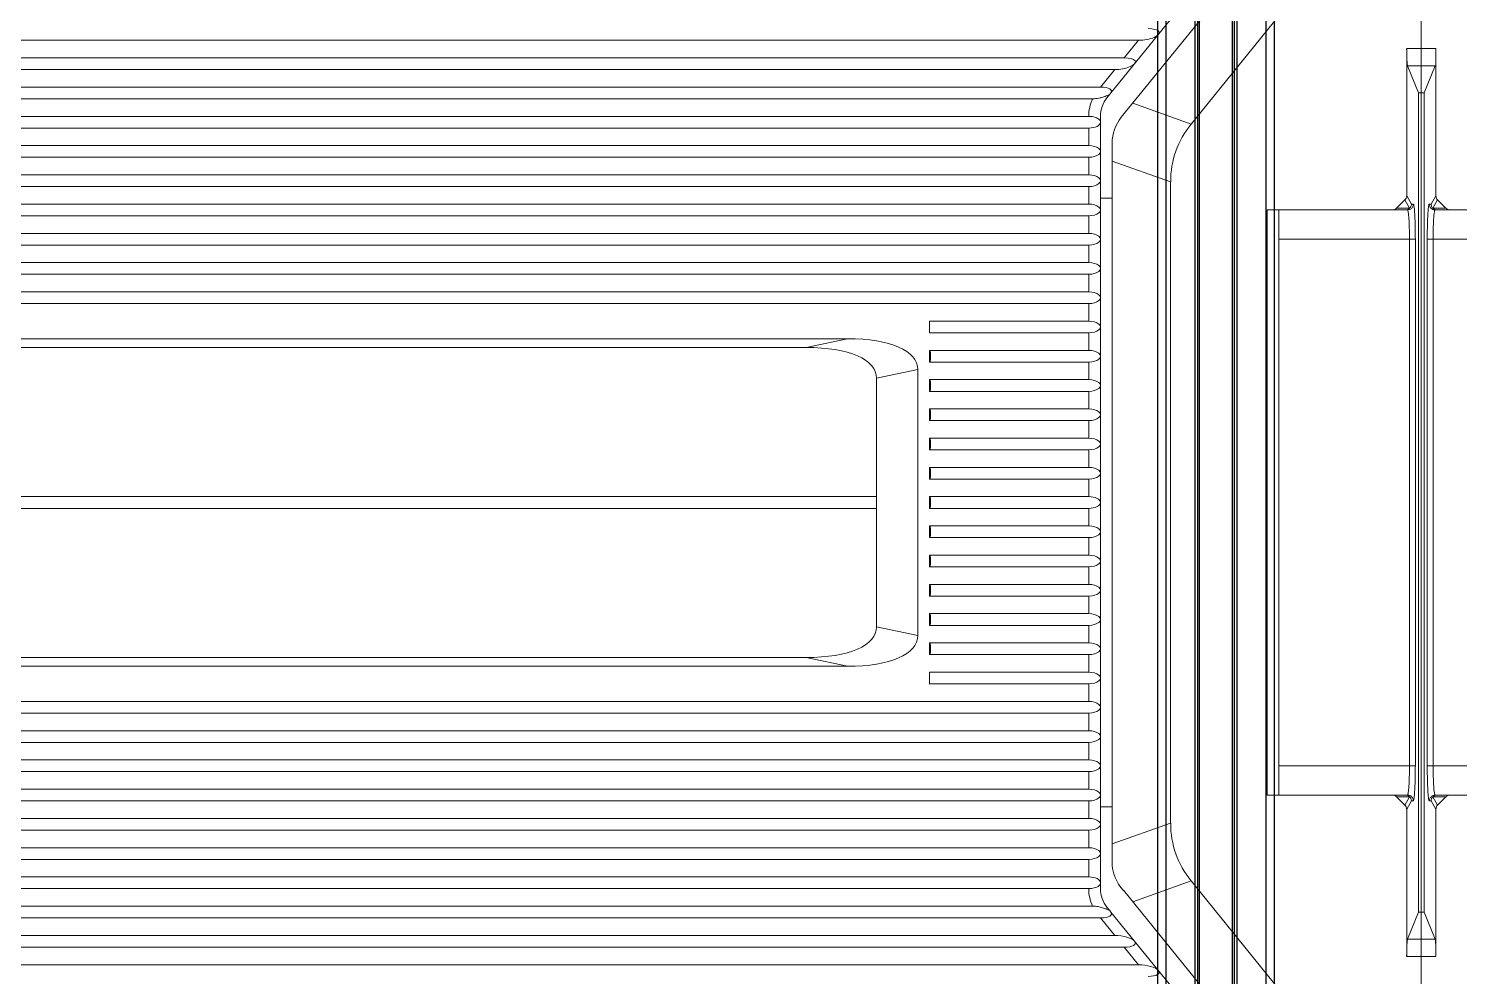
# Model space of a CAD drawing. Header units: millimetres. Extents: x 2185 to 26698, y 9658 to 17427.
# Drawn here: x 20068.6 to 20313.1, y 12424.7 to 12586.7 of the extents above; entities that cross this region are included whole.
import ezdxf

# ---------------------------------------------------------------- set-up
doc = ezdxf.new("R2010")
doc.units = ezdxf.units.MM
doc.linetypes.add('SLD-实线', pattern=[0])
doc.layers.add('文字层', color=8, linetype='SLD-实线', lineweight=15)

# ---------------------------------------------------------------- blocks, each defined once
blk = doc.blocks.new('76128193')
at = {"color": 7, "linetype": 'Continuous'}
for p, q in [((-4020.43, 2581.93), (-4020.43, 2041.93)), ((-3060.43, 2517.58), (-3060.43, 2106.28)), ((-3114.14, 2381.11), (-3093, 2407.16)), ((-3091.55, 2402.6), (-3111.7, 2377.77)), ((-3099.75, 2376.62), (-3083.79, 2396.29)), ((-4017.93, 2389.53), (-4020.43, 2389.53)), ((-4017.93, 2389.53), (-4017.93, 2364.35)), ((-3320.23, 2390.93), (-3108.75, 2390.93)), ((-3108.75, 2390.93), (-3111.18, 2387.93)), ((-3060.43, 2389.53), (-3062.93, 2389.53)), ((-3062.93, 2364.35), (-3062.93, 2389.53)), ((-4018.08, 2386.56), (-4020.43, 2386.56)), ((-4018.08, 2386.56), (-4019.93, 2381.93)), ((-3111.18, 2387.93), (-3322.75, 2387.93)), ((-3060.43, 2386.56), (-3062.79, 2386.56)), ((-3060.93, 2381.93), (-3062.79, 2386.56)), ((-3324.42, 2385.93), (-3112.8, 2385.93)), ((-3112.8, 2385.93), (-3115.24, 2382.93)), ((-4020.43, 2381.93), (-4019.93, 2381.93)), ((-4019.93, 2381.93), (-4019.93, 2241.93)), ((-3115.24, 2382.93), (-3326.94, 2382.93)), ((-3060.93, 2381.93), (-3060.43, 2381.93)), ((-3060.93, 2241.93), (-3060.93, 2381.93)), ((-3328.62, 2380.93), (-3116.6, 2380.93)), ((-3099.75, 2376.62), (-3109.75, 2380.17)), ((-3117.26, 2377.93), (-3331.14, 2377.93)), ((-3115.26, 2377.95), (-3115.26, 2377.17)), ((-3115.26, 2377.17), (-3115.26, 2246.93)), ((-3117.26, 2375.93), (-3332.81, 2375.93)), ((-3117.26, 2375.93), (-3117.26, 2372.93)), ((-3335.33, 2372.93), (-3117.26, 2372.93)), ((-3113.26, 2373.36), (-3113.26, 2250.46)), ((-3337.01, 2370.93), (-3117.26, 2370.93)), ((-3117.26, 2370.93), (-3117.26, 2367.93)), ((-3113.26, 2370.28), (-3103.26, 2366.73)), ((-3117.26, 2367.93), (-3339.53, 2367.93)), ((-3103.26, 2366.73), (-3103.26, 2257.13)), ((-4017.93, 2364.35), (-4018.74, 2362.93)), ((-3341.21, 2365.93), (-3117.26, 2365.93)), ((-3117.26, 2365.93), (-3117.26, 2362.93)), ((-3062.13, 2362.93), (-3062.93, 2364.35)), ((-4019.07, 2362.93), (-4018.74, 2362.93)), ((-4017.64, 2363.64), (-4018.45, 2362.23)), ((-4016.23, 2362.23), (-4018.45, 2362.23)), ((-4018.07, 2361.93), (-3993.39, 2361.93)), ((-4016.23, 2362.23), (-4017.64, 2363.64)), ((-3117.26, 2362.93), (-3343.72, 2362.93)), ((-3113.26, 2363.93), (-3115.26, 2363.93)), ((-3086.79, 2361.93), (-3062.79, 2361.93)), ((-3086.79, 2361.93), (-3086.79, 2261.93)), ((-3084.79, 2361.93), (-3084.79, 2261.93)), ((-3063.23, 2363.64), (-3064.64, 2362.23)), ((-3062.42, 2362.23), (-3064.64, 2362.23)), ((-3063.23, 2363.64), (-3062.42, 2362.23)), ((-3062.13, 2362.93), (-3061.79, 2362.93)), ((-3345.4, 2360.93), (-3117.26, 2360.93)), ((-3117.26, 2360.93), (-3117.26, 2357.93)), ((-4019.41, 2266.93), (-4019.41, 2356.93)), ((-4019.41, 2356.93), (-4018.42, 2356.93)), ((-4018.42, 2356.93), (-4018.42, 2266.93)), ((-3995.39, 2356.93), (-4018.42, 2356.93)), ((-3117.26, 2357.93), (-3347.92, 2357.93)), ((-3061.45, 2356.93), (-3084.79, 2356.93)), ((-3062.45, 2266.93), (-3062.45, 2356.93)), ((-3061.45, 2356.93), (-3061.45, 2266.93)), ((-3349.6, 2355.93), (-3117.26, 2355.93)), ((-3117.26, 2355.93), (-3117.26, 2352.93)), ((-3117.26, 2352.93), (-3352.11, 2352.93)), ((-3353.79, 2350.93), (-3117.26, 2350.93)), ((-3117.26, 2350.93), (-3117.26, 2347.93)), ((-3117.26, 2347.93), (-3356.31, 2347.93)), ((-3358.01, 2345.93), (-3117.26, 2345.93)), ((-3117.26, 2345.93), (-3117.26, 2342.93)), ((-3117.26, 2342.93), (-3144.48, 2342.93)), ((-3144.48, 2340.93), (-3144.48, 2342.93)), ((-3358.19, 2339.93), (-3158.5, 2339.93)), ((-3158.5, 2339.93), (-3165.56, 2338.43)), ((-3144.48, 2340.93), (-3117.26, 2340.93)), ((-3117.26, 2340.93), (-3117.26, 2337.93)), ((-3165.56, 2338.43), (-3354.5, 2338.43)), ((-3117.26, 2337.93), (-3144.48, 2337.93)), ((-3144.48, 2335.93), (-3144.48, 2337.93)), ((-3144.31, 2336.37), (-3144.31, 2337.49)), ((-3144.48, 2335.93), (-3117.26, 2335.93)), ((-3117.26, 2335.93), (-3117.26, 2332.93)), ((-3153.52, 2333.17), (-3146.46, 2334.67)), ((-3153.51, 2312.93), (-3153.52, 2333.17)), ((-3146.46, 2334.67), (-3146.46, 2289.19)), ((-3117.26, 2332.93), (-3144.48, 2332.93)), ((-3144.48, 2330.93), (-3144.48, 2332.93)), ((-3144.31, 2331.37), (-3144.31, 2332.49)), ((-3144.48, 2330.93), (-3117.26, 2330.93)), ((-3117.26, 2330.93), (-3117.26, 2327.93)), ((-3117.26, 2327.93), (-3144.48, 2327.93)), ((-3144.48, 2325.93), (-3144.48, 2327.93)), ((-3144.48, 2325.93), (-3117.26, 2325.93)), ((-3144.31, 2326.37), (-3144.31, 2327.49)), ((-3117.26, 2325.93), (-3117.26, 2322.93)), ((-3117.26, 2322.93), (-3144.48, 2322.93)), ((-3144.48, 2320.93), (-3144.48, 2322.93)), ((-3144.48, 2320.93), (-3117.26, 2320.93)), ((-3144.31, 2321.37), (-3144.31, 2322.49)), ((-3117.26, 2320.93), (-3117.26, 2317.93)), ((-3117.26, 2317.93), (-3144.48, 2317.93)), ((-3144.48, 2315.93), (-3144.48, 2317.93)), ((-3144.48, 2315.93), (-3117.26, 2315.93)), ((-3144.31, 2316.37), (-3144.31, 2317.49)), ((-3117.26, 2315.93), (-3117.26, 2312.93)), ((-3153.52, 2312.93), (-3364.85, 2312.93)), ((-3153.51, 2310.93), (-3153.51, 2312.93)), ((-3117.26, 2312.93), (-3144.48, 2312.93)), ((-3144.48, 2310.93), (-3144.48, 2312.93)), ((-3153.52, 2310.93), (-3364.85, 2310.93)), ((-3153.52, 2290.69), (-3153.51, 2310.93)), ((-3144.48, 2310.93), (-3117.26, 2310.93)), ((-3144.31, 2311.37), (-3144.31, 2312.49)), ((-3117.26, 2310.93), (-3117.26, 2307.93)), ((-3117.26, 2307.93), (-3144.48, 2307.93)), ((-3144.48, 2305.93), (-3144.48, 2307.93)), ((-3144.48, 2305.93), (-3117.26, 2305.93)), ((-3144.31, 2306.37), (-3144.31, 2307.49)), ((-3117.26, 2305.93), (-3117.26, 2302.93)), ((-3117.26, 2302.93), (-3144.48, 2302.93)), ((-3144.48, 2300.93), (-3144.48, 2302.93)), ((-3144.48, 2300.93), (-3117.26, 2300.93)), ((-3144.31, 2301.37), (-3144.31, 2302.49)), ((-3117.26, 2300.93), (-3117.26, 2297.93)), ((-3117.26, 2297.93), (-3144.48, 2297.93)), ((-3144.48, 2295.93), (-3144.48, 2297.93)), ((-3144.48, 2295.93), (-3117.26, 2295.93)), ((-3144.31, 2296.37), (-3144.31, 2297.49)), ((-3117.26, 2295.93), (-3117.26, 2292.93)), ((-3117.26, 2292.93), (-3144.48, 2292.93)), ((-3144.48, 2290.93), (-3144.48, 2292.93)), ((-3144.48, 2290.93), (-3117.26, 2290.93)), ((-3144.31, 2291.37), (-3144.31, 2292.49)), ((-3117.26, 2290.93), (-3117.26, 2287.93)), ((-3146.46, 2289.19), (-3153.52, 2290.69)), ((-3117.26, 2287.93), (-3144.48, 2287.93)), ((-3144.48, 2285.93), (-3144.48, 2287.93)), ((-3144.31, 2286.37), (-3144.31, 2287.49)), ((-3158.5, 2283.93), (-3358.19, 2283.93)), ((-3354.5, 2285.43), (-3165.56, 2285.43)), ((-3165.56, 2285.43), (-3158.5, 2283.93)), ((-3144.48, 2285.93), (-3117.26, 2285.93)), ((-3117.26, 2285.93), (-3117.26, 2282.93)), ((-3117.26, 2282.93), (-3144.48, 2282.93)), ((-3144.48, 2280.93), (-3144.48, 2282.93)), ((-3144.48, 2280.93), (-3117.26, 2280.93)), ((-3117.26, 2280.93), (-3117.26, 2277.93)), ((-3117.26, 2277.93), (-3358.01, 2277.93)), ((-3356.31, 2275.93), (-3117.26, 2275.93)), ((-3117.26, 2275.93), (-3117.26, 2272.93)), ((-3117.26, 2272.93), (-3353.79, 2272.93)), ((-3352.11, 2270.93), (-3117.26, 2270.93)), ((-3117.26, 2270.93), (-3117.26, 2267.93)), ((-4019.41, 2266.93), (-3995.39, 2266.93)), ((-3117.26, 2267.93), (-3349.6, 2267.93)), ((-3061.45, 2266.93), (-3062.45, 2266.93)), ((-3347.92, 2265.93), (-3117.26, 2265.93)), ((-3117.26, 2265.93), (-3117.26, 2262.93)), ((-4017.64, 2260.22), (-4018.45, 2261.64)), ((-4018.45, 2261.64), (-4016.23, 2261.63)), ((-4018.07, 2261.93), (-3993.39, 2261.93)), ((-4017.64, 2260.22), (-4016.23, 2261.63)), ((-3117.26, 2262.93), (-3345.4, 2262.93)), ((-3086.79, 2261.93), (-3062.79, 2261.93)), ((-3064.64, 2261.63), (-3062.42, 2261.64)), ((-3064.64, 2261.63), (-3063.23, 2260.22)), ((-3063.23, 2260.22), (-3062.42, 2261.64)), ((-4018.74, 2260.93), (-4019.07, 2260.93)), ((-4018.74, 2260.93), (-4017.93, 2259.52)), ((-4017.93, 2259.52), (-4017.93, 2234.33)), ((-3343.72, 2260.93), (-3117.26, 2260.93)), ((-3117.26, 2260.93), (-3117.26, 2257.93)), ((-3115.26, 2259.93), (-3113.26, 2259.93)), ((-3062.93, 2259.52), (-3062.13, 2260.93)), ((-3062.93, 2234.33), (-3062.93, 2259.52)), ((-3061.79, 2260.93), (-3062.13, 2260.93)), ((-3117.26, 2257.93), (-3341.21, 2257.93)), ((-3103.26, 2257.13), (-3113.26, 2253.58)), ((-3339.53, 2255.93), (-3117.26, 2255.93)), ((-3117.26, 2255.93), (-3117.26, 2252.93)), ((-3117.26, 2252.93), (-3337.01, 2252.93)), ((-3335.33, 2250.93), (-3117.26, 2250.93)), ((-3117.26, 2250.93), (-3117.26, 2247.93)), ((-3117.26, 2247.93), (-3332.81, 2247.93)), ((-3115.26, 2246.93), (-3115.26, 2246.69)), ((-3109.75, 2243.69), (-3099.75, 2247.24)), ((-3083.79, 2227.57), (-3099.75, 2247.24)), ((-3331.14, 2245.93), (-3117.26, 2245.93)), ((-3115.26, 2246.69), (-3115.26, 2245.91)), ((-3111.33, 2245.64), (-3091.55, 2221.27)), ((-3116.6, 2242.93), (-3328.62, 2242.93)), ((-3114.14, 2242.76), (-3113.67, 2242.17)), ((-3113.47, 2241.93), (-3113.67, 2242.17)), ((-4020.43, 2241.93), (-4019.93, 2241.93)), ((-4019.93, 2241.93), (-4018.08, 2237.3)), ((-3326.94, 2240.93), (-3115.24, 2240.93)), ((-3115.24, 2240.93), (-3112.8, 2237.93)), ((-3113.47, 2241.93), (-3093.18, 2216.93)), ((-3062.79, 2237.3), (-3060.93, 2241.93)), ((-3060.93, 2241.93), (-3060.43, 2241.93)), ((-4018.08, 2237.3), (-4020.43, 2237.3)), ((-3112.8, 2237.93), (-3324.42, 2237.93)), ((-3062.79, 2237.3), (-3060.43, 2237.3)), ((-3322.75, 2235.93), (-3111.18, 2235.93)), ((-3111.18, 2235.93), (-3108.75, 2232.93)), ((-4017.93, 2234.33), (-4020.43, 2234.33)), ((-3108.75, 2232.93), (-3320.23, 2232.93)), ((-3062.93, 2234.33), (-3060.43, 2234.33))]:
    blk.add_line(p, q, dxfattribs=at)
for points in [[(-4019.41, 2356.93), (-4019.26, 2356.93), (-4018.42, 2356.93)], [(-3061.45, 2266.93), (-3061.6, 2266.93), (-3084.79, 2266.93)]]:
    blk.add_lwpolyline(points, dxfattribs=at)
for centre, radius, start, end in [((-3110.26, 2377.95), 7, 154.8411, 180.1972), ((-3110.26, 2377.95), 5, 140.9365, 180), ((-3106.26, 2373.36), 7, 140.9365, 180), ((-3063.13, 2362.93), 1.01, 344.9807, 359.8007), ((-3106.26, 2250.46), 7, 180, 223.5859), ((-3110.26, 2245.91), 7, 179.8028, 205.1589), ((-3110.26, 2245.91), 5, 180, 219.0635)]:
    blk.add_arc(centre, radius, start, end, dxfattribs=at)
for centre, major_axis, ratio, start_param, end_param in [((-3107.93, 2391.93), (2.7, 0.34), 0.348247, 4.362984, 7.504577), ((-3062.76, 2389.53), (0, 3), 0.057143, -4.712389, -3.28349), ((-3111.99, 2386.93), (2.7, 0.34), 0.348247, 4.362984, 7.504577), ((-3116.05, 2381.93), (2.7, 0.34), 0.348247, 5.933781, 7.504577), ((-3117.26, 2376.93), (2, 0), 0.500007, -1.570796, 0.000001), ((-2695.34, 2227.59), (407.04, -144.4), 0.185229, 3.075978, 3.207207), ((-3117.26, 2371.93), (2, 0), 0.500007, 4.712389, 7.853982), ((-3117.26, 2366.93), (2, 0), 0.500007, 4.712389, 7.853982), ((-4016.93, 2364.35), (0.499, 0.874), 0.993417, -4.191097, -3.406871), ((-4015.51, 2362.93), (1.01, 0), 0.987852, -2.362305, -1.570796), ((-3117.26, 2361.93), (2, 0), 0.500007, 4.712389, 7.853982), ((-3117.26, 2356.93), (2, 0), 0.500007, 4.712389, 7.853982), ((-3117.26, 2351.93), (2, 0), 0.500007, 4.712389, 7.853982), ((-3117.26, 2346.93), (2, 0), 0.500007, 4.712389, 7.853982), ((-3117.26, 2341.93), (2, 0), 0.500007, 4.712389, 7.853982), ((-3166.92, 2330.99), (20.38, 4.33), 0.383888, -0.081401, 1.065208), ((-3173.97, 2329.49), (20.38, 4.33), 0.383888, -0.081401, 1.065208), ((-3144.48, 2336.93), (0, 1), 0.216151, -0.972159, 0), ((-3117.26, 2336.93), (2, 0), 0.500007, 4.712389, 7.853982), ((-3144.48, 2336.93), (0, 1), 0.216151, -3.141593, -2.169434), ((-3144.48, 2331.93), (0, 1), 0.216151, -0.972159, 0), ((-3117.26, 2331.93), (2, 0), 0.500007, 4.712389, 7.853982), ((-3144.48, 2331.93), (0, 1), 0.216151, -3.141593, -2.169434), ((-3144.48, 2326.93), (0, 1), 0.216151, -0.972159, 0), ((-3117.26, 2326.93), (2, 0), 0.500007, 4.712389, 7.853982), ((-3144.48, 2326.93), (0, 1), 0.216151, -3.141593, -2.169434), ((-3144.48, 2321.93), (0, 1), 0.216151, -0.972159, 0), ((-3117.26, 2321.93), (2, 0), 0.500007, 4.712389, 7.853982), ((-3144.48, 2321.93), (0, 1), 0.216151, -3.141593, -2.169434), ((-3144.48, 2316.93), (0, 1), 0.216151, -0.972159, 0), ((-3117.26, 2316.93), (2, 0), 0.500007, 4.712389, 7.853982), ((-3144.48, 2316.93), (0, 1), 0.216151, -3.141593, -2.169434), ((-3144.48, 2311.93), (0, 1), 0.216151, -0.972159, 0), ((-3117.26, 2311.93), (2, 0), 0.500007, -1.570796, 1.570796), ((-3144.48, 2311.93), (0, 1), 0.216151, -3.141593, -2.169434), ((-3144.48, 2306.93), (0, 1), 0.216151, -0.972159, 0), ((-3144.48, 2306.93), (0, 1), 0.216151, -3.141593, -2.169434), ((-3117.26, 2306.93), (2, 0), 0.500007, 4.712389, 7.853982), ((-3144.48, 2301.93), (0, 1), 0.216151, -0.972159, 0), ((-3144.48, 2301.93), (0, 1), 0.216151, -3.141593, -2.169434), ((-3117.26, 2301.93), (2, 0), 0.500007, 4.712389, 7.853982), ((-3144.48, 2296.93), (0, 1), 0.216151, -0.972159, 0), ((-3144.48, 2296.93), (0, 1), 0.216151, -3.141593, -2.169434), ((-3117.26, 2296.93), (2, 0), 0.500007, 4.712389, 7.853982), ((-3144.48, 2291.93), (0, 1), 0.216151, -0.972159, 0), ((-3144.48, 2291.93), (0, 1), 0.216151, -3.141593, -2.169434), ((-3117.26, 2291.93), (2, 0), 0.500007, 4.712389, 7.853982), ((-3173.97, 2294.37), (20.38, -4.33), 0.383888, -1.065208, 0.081401), ((-3166.92, 2292.87), (20.38, -4.33), 0.383888, -1.065208, 0.081401), ((-3144.48, 2286.93), (0, 1), 0.216151, -0.972159, 0), ((-3144.48, 2286.93), (0, 1), 0.216151, -3.141593, -2.169434), ((-3117.26, 2286.93), (2, 0), 0.500007, 4.712389, 7.853982), ((-3117.26, 2281.93), (2, 0), 0.500007, 4.712389, 7.853982), ((-3117.26, 2276.93), (2, 0), 0.500007, 4.712389, 7.853982), ((-3117.26, 2271.93), (2, 0), 0.500007, 4.712389, 7.853982), ((-3117.26, 2266.93), (2, 0), 0.500007, 4.712389, 7.853982), ((-4015.51, 2260.93), (1.01, 0), 0.987852, 1.570796, 2.362305), ((-3117.26, 2261.93), (2, 0), 0.500007, 4.712389, 7.853982), ((-3065.36, 2260.93), (1.01, 0), 0.987852, 0.779287, 1.570796), ((-4016.93, 2259.51), (-0.499, 0.874), 0.993417, 0.265278, 1.049504), ((-3063.94, 2259.51), (0.499, 0.874), 0.993417, -1.049504, -0.265278), ((-3117.26, 2256.93), (2, 0), 0.500007, 4.712389, 7.853982), ((-2695.34, 2396.27), (407.04, 144.4), 0.185229, 3.075978, 3.207207), ((-3117.26, 2251.93), (2, 0), 0.500007, 4.712389, 7.853982), ((-3117.26, 2246.93), (2, 0), 0.500007, 6.283185, 7.853982), ((-3116.05, 2241.93), (2.7, -0.34), 0.348247, -1.221391, 0.349404), ((-4018.1, 2234.33), (0, 3), 0.057143, -1.570796, -0.141897), ((-3111.99, 2236.93), (2.7, -0.34), 0.348247, -1.221391, 1.920201), ((-3062.76, 2234.33), (0, 3), 0.057143, 0.141897, 1.570796), ((-3107.93, 2231.93), (2.7, -0.34), 0.348247, -1.221391, 1.920201)]:
    blk.add_ellipse(centre, major_axis=major_axis, ratio=ratio, start_param=start_param, end_param=end_param, dxfattribs=at)
for points, knots in [([(-3115.32, 2381.08), (-3115.23, 2381.1), (-3114.87, 2381.19), (-3114.52, 2381.31), (-3114.26, 2381.42)], [0, 0, 0, 0, 0.24683, 1, 1, 1, 1]), ([(-3116.6, 2380.93), (-3116.49, 2380.93), (-3116.06, 2380.94), (-3115.64, 2381.01), (-3115.32, 2381.08)], [0, 0, 0, 0, 0.247146, 1, 1, 1, 1]), ([(-3115.75, 2377.59), (-3115.87, 2377.66), (-3116.35, 2377.86), (-3116.87, 2377.93), (-3117.26, 2377.93)], [0, 0, 0, 0, 0.253805, 1, 1, 1, 1]), ([(-4019.35, 2360.33), (-4019.34, 2360.8), (-4019.29, 2361.57), (-4019.23, 2362.34), (-4019.18, 2362.64)], [0, 0, 0, 0, 0.609853, 1, 1, 1, 1]), ([(-4019.18, 2362.64), (-4019.16, 2362.71), (-4019.15, 2362.8), (-4019.1, 2362.93), (-4019.07, 2362.93)], [0, 0, 0, 0, 0.711971, 1, 1, 1, 1]), ([(-4019.07, 2362.93), (-4019.07, 2362.68), (-4018.86, 2362.14), (-4018.33, 2361.93), (-4018.07, 2361.93)], [0, 0, 0, 0, 0.500295, 1, 1, 1, 1]), ([(-4018.39, 2358.84), (-4018.38, 2359.26), (-4018.35, 2360.01), (-4018.29, 2360.88), (-4018.23, 2361.41), (-4018.18, 2361.69), (-4018.14, 2361.84), (-4018.1, 2361.93), (-4018.07, 2361.93)], [0, 0, 0, 0, 0.403576, 0.718548, 0.834841, 0.921132, 0.975909, 1, 1, 1, 1]), ([(-3062.79, 2361.93), (-3062.75, 2361.93), (-3062.57, 2361.94), (-3062.39, 2362.01), (-3062.28, 2362.07)], [0, 0, 0, 0, 0.264373, 1, 1, 1, 1]), ([(-3062.79, 2361.93), (-3062.75, 2361.93), (-3062.7, 2361.75), (-3062.68, 2361.65), (-3062.66, 2361.55)], [0, 0, 0, 0, 0.286293, 1, 1, 1, 1]), ([(-3062.28, 2362.07), (-3062.14, 2362.15), (-3061.89, 2362.4), (-3061.79, 2362.75), (-3061.79, 2362.93)], [0, 0, 0, 0, 0.464106, 1, 1, 1, 1]), ([(-3061.79, 2362.93), (-3061.77, 2362.93), (-3061.73, 2362.84), (-3061.7, 2362.7), (-3061.65, 2362.44), (-3061.63, 2362.24), (-3061.62, 2362.12)], [0, 0, 0, 0, 0.082405, 0.272532, 0.579405, 1, 1, 1, 1]), ([(-3061.62, 2362.12), (-3061.61, 2362.01), (-3061.57, 2361.5), (-3061.54, 2360.98), (-3061.52, 2360.57)], [0, 0, 0, 0, 0.207406, 1, 1, 1, 1]), ([(-4019.41, 2356.93), (-4019.41, 2357.23), (-4019.41, 2358.36), (-4019.39, 2359.49), (-4019.35, 2360.33)], [0, 0, 0, 0, 0.264352, 1, 1, 1, 1]), ([(-3062.66, 2361.55), (-3062.6, 2361.19), (-3062.53, 2360.29), (-3062.49, 2359.38), (-3062.48, 2358.84)], [0, 0, 0, 0, 0.401337, 1, 1, 1, 1]), ([(-3061.52, 2360.57), (-3061.51, 2360.3), (-3061.47, 2359.09), (-3061.45, 2357.87), (-3061.45, 2356.93)], [0, 0, 0, 0, 0.22579, 1, 1, 1, 1]), ([(-4018.42, 2356.93), (-4018.42, 2357.09), (-4018.41, 2357.73), (-4018.4, 2358.37), (-4018.39, 2358.84)], [0, 0, 0, 0, 0.256074, 1, 1, 1, 1]), ([(-3062.48, 2358.84), (-3062.47, 2358.69), (-3062.46, 2358.05), (-3062.45, 2357.41), (-3062.45, 2356.93)], [0, 0, 0, 0, 0.241392, 1, 1, 1, 1]), ([(-4019.34, 2263.29), (-4019.36, 2263.56), (-4019.4, 2264.78), (-4019.41, 2265.99), (-4019.41, 2266.93)], [0, 0, 0, 0, 0.22579, 1, 1, 1, 1]), ([(-4018.39, 2265.02), (-4018.39, 2265.17), (-4018.41, 2265.81), (-4018.42, 2266.45), (-4018.42, 2266.93)], [0, 0, 0, 0, 0.241392, 1, 1, 1, 1]), ([(-3062.45, 2266.93), (-3062.45, 2266.77), (-3062.45, 2266.13), (-3062.46, 2265.49), (-3062.48, 2265.02)], [0, 0, 0, 0, 0.256074, 1, 1, 1, 1]), ([(-3061.45, 2266.93), (-3061.45, 2266.63), (-3061.46, 2265.5), (-3061.48, 2264.36), (-3061.51, 2263.53)], [0, 0, 0, 0, 0.264389, 1, 1, 1, 1]), ([(-4018.2, 2262.31), (-4018.26, 2262.67), (-4018.33, 2263.57), (-4018.37, 2264.48), (-4018.39, 2265.02)], [0, 0, 0, 0, 0.401337, 1, 1, 1, 1]), ([(-3062.48, 2265.02), (-3062.49, 2264.6), (-3062.52, 2263.85), (-3062.58, 2262.98), (-3062.64, 2262.45), (-3062.69, 2262.18), (-3062.72, 2262.03), (-3062.77, 2261.93), (-3062.79, 2261.93)], [0, 0, 0, 0, 0.403576, 0.718548, 0.834841, 0.921132, 0.975909, 1, 1, 1, 1]), ([(-4019.24, 2261.74), (-4019.25, 2261.85), (-4019.3, 2262.36), (-4019.33, 2262.88), (-4019.34, 2263.29)], [0, 0, 0, 0, 0.207406, 1, 1, 1, 1]), ([(-4019.07, 2260.93), (-4019.09, 2260.93), (-4019.13, 2261.02), (-4019.17, 2261.16), (-4019.21, 2261.43), (-4019.23, 2261.63), (-4019.24, 2261.74)], [0, 0, 0, 0, 0.082405, 0.272532, 0.579405, 1, 1, 1, 1]), ([(-4018.59, 2261.79), (-4018.72, 2261.71), (-4018.97, 2261.46), (-4019.07, 2261.11), (-4019.07, 2260.93)], [0, 0, 0, 0, 0.464106, 1, 1, 1, 1]), ([(-4018.07, 2261.93), (-4018.12, 2261.93), (-4018.3, 2261.92), (-4018.47, 2261.86), (-4018.59, 2261.79)], [0, 0, 0, 0, 0.264373, 1, 1, 1, 1]), ([(-4018.07, 2261.93), (-4018.11, 2261.93), (-4018.17, 2262.11), (-4018.19, 2262.22), (-4018.2, 2262.31)], [0, 0, 0, 0, 0.286293, 1, 1, 1, 1]), ([(-3061.79, 2260.93), (-3061.79, 2261.19), (-3062.01, 2261.72), (-3062.54, 2261.93), (-3062.79, 2261.93)], [0, 0, 0, 0, 0.500294, 1, 1, 1, 1]), ([(-3061.51, 2263.53), (-3061.53, 2263.06), (-3061.57, 2262.29), (-3061.64, 2261.52), (-3061.69, 2261.22)], [0, 0, 0, 0, 0.609808, 1, 1, 1, 1]), ([(-3061.69, 2261.22), (-3061.7, 2261.15), (-3061.72, 2261.07), (-3061.76, 2260.93), (-3061.79, 2260.93)], [0, 0, 0, 0, 0.711961, 1, 1, 1, 1]), ([(-3117.26, 2245.93), (-3116.95, 2245.93), (-3116.32, 2246), (-3115.71, 2246.25), (-3115.47, 2246.46)], [0, 0, 0, 0, 0.495467, 1, 1, 1, 1]), ([(-3115.32, 2242.78), (-3115.43, 2242.81), (-3115.85, 2242.89), (-3116.28, 2242.93), (-3116.6, 2242.93)], [0, 0, 0, 0, 0.253446, 1, 1, 1, 1]), ([(-3114.26, 2242.45), (-3114.35, 2242.48), (-3114.69, 2242.61), (-3115.05, 2242.72), (-3115.32, 2242.78)], [0, 0, 0, 0, 0.2535, 1, 1, 1, 1])]:
    blk.add_open_spline(points, degree=3, knots=knots, dxfattribs=at)
for points in [[(-3114.26, 2381.42), (-3114.06, 2381.5), (-3113.86, 2381.59), (-3113.67, 2381.69)], [(-3115.47, 2377.4), (-3115.56, 2377.48), (-3115.65, 2377.54), (-3115.75, 2377.59)], [(-3115.26, 2377.17), (-3115.32, 2377.26), (-3115.39, 2377.34), (-3115.47, 2377.4)], [(-3062.93, 2364.35), (-3062.93, 2364.09), (-3063.05, 2363.82), (-3063.23, 2363.64)], [(-4018.71, 2362.67), (-4018.73, 2362.76), (-4018.74, 2362.84), (-4018.74, 2362.93)], [(-4018.45, 2362.23), (-4018.57, 2362.35), (-4018.66, 2362.51), (-4018.71, 2362.67)], [(-4017.74, 2361.93), (-4018, 2361.93), (-4018.27, 2362.04), (-4018.45, 2362.23)], [(-3064.64, 2362.23), (-3064.82, 2362.04), (-3065.1, 2361.93), (-3065.36, 2361.93)], [(-3063.12, 2361.93), (-3062.87, 2361.93), (-3062.6, 2362.04), (-3062.42, 2362.23)], [(-3062.42, 2362.23), (-3062.3, 2362.35), (-3062.21, 2362.51), (-3062.16, 2362.67)], [(-4018.74, 2260.93), (-4018.74, 2261.18), (-4018.63, 2261.46), (-4018.45, 2261.64)], [(-4018.45, 2261.64), (-4018.27, 2261.82), (-4018, 2261.93), (-4017.74, 2261.93)], [(-3062.42, 2261.64), (-3062.6, 2261.82), (-3062.87, 2261.93), (-3063.12, 2261.93)], [(-3062.13, 2260.93), (-3062.13, 2261.18), (-3062.24, 2261.46), (-3062.42, 2261.64)], [(-3115.47, 2246.46), (-3115.39, 2246.52), (-3115.32, 2246.6), (-3115.26, 2246.69)], [(-3113.67, 2242.17), (-3113.86, 2242.27), (-3114.06, 2242.36), (-3114.26, 2242.45)]]:
    blk.add_open_spline(points, degree=3, dxfattribs=at)
blk = doc.blocks.new('*U127')
at = {"layer": '文字层'}
blk.add_blockref('76128193', (3540.43, -2316.18), dxfattribs=at)
blk = doc.blocks.new('*U128')
at = {"color": 0, "linetype": 'ByBlock', "lineweight": -2, "transparency": 16777216}
for p in [(2880, 0), (3840, 0)]:
    blk.add_blockref('*U127', p, dxfattribs=at)
blk = doc.blocks.new('zdxfvc')
at = {"color": 30, "linetype": 'Continuous', "true_color": 0xf26722}
for p, q in [((13358.84, 10082.46), (12825.34, 10082.46)), ((12825.34, 10080.96), (13358.84, 10080.96)), ((13306.93, 10075.3), (12838.35, 10075.3)), ((13307.49, 10076.06), (12883.8, 10076.06)), ((12884.19, 10075.56), (13307.1, 10075.56)), ((12838.35, 10069.62), (13306.93, 10069.62)), ((12883.8, 10068.86), (13307.49, 10068.86)), ((13307.1, 10069.36), (12884.19, 10069.36)), ((13358.84, 10063.96), (12825.34, 10063.96)), ((12825.34, 10062.46), (13358.84, 10062.46))]:
    blk.add_line(p, q, dxfattribs=at)
blk = doc.blocks.new('*U443')
at = {"rotation": 90}
blk.add_blockref('zdxfvc', (10072.46, -13092.09), dxfattribs=at)
blk = doc.blocks.new('*U440')
at = {"color": 0, "linetype": 'ByBlock', "lineweight": -2, "transparency": 16777216}
blk.add_blockref('*U443', (0, 0), dxfattribs=at)
blk = doc.blocks.new('*U438')
blk.add_blockref('*U440', (-11.59, -1620))
blk = doc.blocks.new('*U439')
at = {"color": 0, "linetype": 'ByBlock', "lineweight": -2, "transparency": 16777216}
blk.add_blockref('*U438', (2880, 0), dxfattribs=at)

msp = doc.modelspace()

# ---------------------------------------------------------------- block references
for name, p in [('*U128', (16946.579, 12509.957)), ('*U439', (17403.079, 14122.457))]:
    msp.add_blockref(name, p)

doc.saveas('drawing.dxf')
